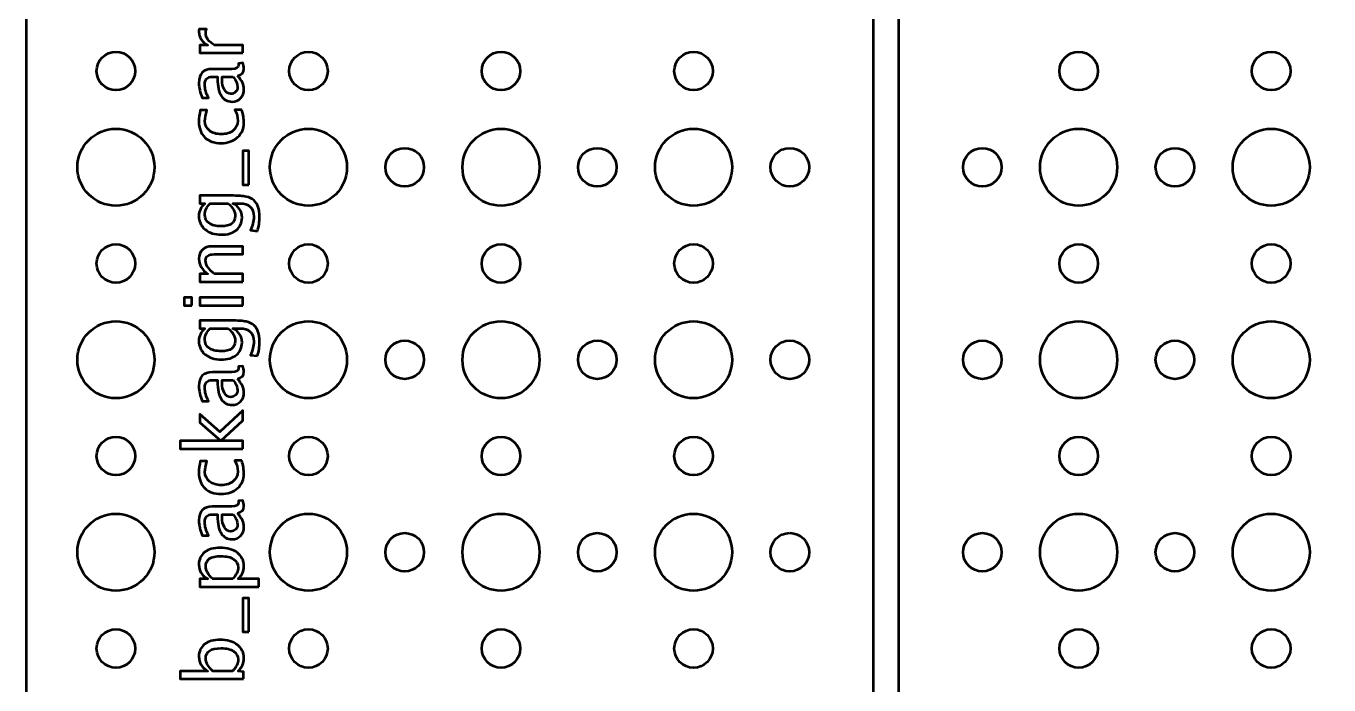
# Model space of a CAD drawing. Header units: centimetres. Extents: x -19.4 to 19.4, y -20.2 to 20.2.
# Drawn here: x -19.45 to -9.3, y -8.53 to -3.4 of the extents above; entities that cross this region are included whole.
import ezdxf

# ---------------------------------------------------------------- set-up
doc = ezdxf.new("R2010")
doc.units = ezdxf.units.CM
doc.header["$MEASUREMENT"] = 0
doc.layers.add('Layer 1', color=7, linetype='Continuous')

msp = doc.modelspace()

# ---------------------------------------------------------------- linework, layer by layer
at = {"layer": 'Layer 1', "lineweight": 53}
msp.add_lwpolyline([(-12.85, -18.00009), (-12.65, -18.00009), (-12.65, 17.99989), (-12.85, 17.99989), (-12.85, -18.00009)], close=True, dxfattribs=at)
for centre, major_axis in [((-18.75, -3.75), (0, 0.15)), ((-17.25, -3.75), (0, 0.15)), ((-15.75, -3.75), (0, 0.15)), ((-14.25, -3.75), (0, 0.15)), ((-11.25, -3.75), (0, 0.15)), ((-9.75, -3.75), (0, 0.15)), ((-18.74999, -4.50001), (0, 0.30001)), ((-17.24999, -4.50001), (0, 0.30001)), ((-15.74999, -4.50001), (0, 0.30001)), ((-14.24999, -4.50001), (0, 0.30001)), ((-11.24999, -4.50001), (0, 0.30001)), ((-9.74999, -4.50001), (0, 0.30001)), ((-16.5, -4.5), (0, 0.15)), ((-15, -4.5), (0, 0.15)), ((-13.5, -4.5), (0, 0.15)), ((-12, -4.5), (0, 0.15)), ((-10.5, -4.5), (0, 0.15)), ((-18.75, -5.25), (0, 0.15)), ((-17.25, -5.25), (0, 0.15)), ((-15.75, -5.25), (0, 0.15)), ((-14.25, -5.25), (0, 0.15)), ((-11.25, -5.25), (0, 0.15)), ((-9.75, -5.25), (0, 0.15)), ((-18.74999, -6.00001), (0, 0.30001)), ((-17.24999, -6.00001), (0, 0.30001)), ((-15.74999, -6.00001), (0, 0.30001)), ((-14.24999, -6.00001), (0, 0.30001)), ((-11.24999, -6.00001), (0, 0.30001)), ((-9.74999, -6.00001), (0, 0.30001)), ((-16.5, -6), (0, 0.15)), ((-15, -6), (0, 0.15)), ((-13.5, -6), (0, 0.15)), ((-12, -6), (0, 0.15)), ((-10.5, -6), (0, 0.15)), ((-18.75, -6.75), (0, 0.15)), ((-17.25, -6.75), (0, 0.15)), ((-15.75, -6.75), (0, 0.15)), ((-14.25, -6.75), (0, 0.15)), ((-11.25, -6.75), (0, 0.15)), ((-9.75, -6.75), (0, 0.15)), ((-18.74999, -7.50001), (0, 0.30001)), ((-17.24999, -7.50001), (0, 0.30001)), ((-15.74999, -7.50001), (0, 0.30001)), ((-14.24999, -7.50001), (0, 0.30001)), ((-11.24999, -7.50001), (0, 0.30001)), ((-9.74999, -7.50001), (0, 0.30001)), ((-16.5, -7.5), (0, 0.15)), ((-15, -7.5), (0, 0.15)), ((-13.5, -7.5), (0, 0.15)), ((-12, -7.5), (0, 0.15)), ((-10.5, -7.5), (0, 0.15)), ((-18.75, -8.25), (0, 0.15)), ((-17.25, -8.25), (0, 0.15)), ((-15.75, -8.25), (0, 0.15)), ((-14.25, -8.25), (0, 0.15)), ((-11.25, -8.25), (0, 0.15)), ((-9.75, -8.25), (0, 0.15))]:
    msp.add_ellipse(centre, major_axis=major_axis, ratio=1, dxfattribs=at)
msp.add_open_spline([(-18.95, -20.2), (-19.22614, -20.2), (-19.45, -19.97614), (-19.45, -19.7), (-19.45, -19.7), (-19.45, -19.7), (-19.45, 19.7), (-19.45, 19.7), (-19.45, 19.7), (-19.45, 19.97614), (-19.22614, 20.2), (-18.95, 20.2), (-18.95, 20.2), (-15.20782, 20.2), (-9.72204, 20.2), (-6.55, 20.2), (-6.55, 20.2), (-6.27386, 20.2), (-6.05, 19.97614), (-6.05, 19.7), (-6.05, 19.7), (-6.05, 19.7), (-6.05, 3.7), (-6.05, 3.7), (-6.05, 3.7), (-6.05, 3.7), (18.95, 3.7), (18.95, 3.7), (18.95, 3.7), (19.22614, 3.7), (19.45, 3.47614), (19.45, 3.2), (19.45, 3.2), (19.45, 3.2), (19.45, -3.2), (19.45, -3.2), (19.45, -3.2), (19.45, -3.47614), (19.22614, -3.7), (18.95, -3.7), (18.95, -3.7), (18.95, -3.7), (-6.05, -3.7), (-6.05, -3.7), (-6.05, -3.7), (-6.05, -3.7), (-6.05, -19.7), (-6.05, -19.7), (-6.05, -19.7), (-6.05, -19.97614), (-6.27386, -20.2), (-6.55, -20.2), (-6.55, -20.2), (-11.32775, -20.2), (-14.17225, -20.2), (-18.95, -20.2)], degree=3, knots=[0, 0, 0, 0, 0.06666667, 0.06666667, 0.06666667, 0.06666667, 0.13333333, 0.13333333, 0.13333333, 0.13333333, 0.2, 0.2, 0.2, 0.2, 0.26666667, 0.26666667, 0.26666667, 0.26666667, 0.33333333, 0.33333333, 0.33333333, 0.33333333, 0.4, 0.4, 0.4, 0.4, 0.46666667, 0.46666667, 0.46666667, 0.46666667, 0.53333333, 0.53333333, 0.53333333, 0.53333333, 0.6, 0.6, 0.6, 0.6, 0.66666667, 0.66666667, 0.66666667, 0.66666667, 0.73333333, 0.73333333, 0.73333333, 0.73333333, 0.8, 0.8, 0.8, 0.8, 0.86666667, 0.86666667, 0.86666667, 0.86666667, 1, 1, 1, 1], dxfattribs=at)
at = {"layer": 'Layer 1', "color": 5, "lineweight": 53}
for points, knots in [([(-17.75997, -3.60916), (-17.75997, -3.60916), (-18.09652, -3.60916), (-18.09652, -3.60916), (-18.09652, -3.60916), (-18.09652, -3.60916), (-18.09652, -3.54821), (-18.09652, -3.54821), (-18.09652, -3.54821), (-18.09652, -3.54821), (-18.03291, -3.54821), (-18.03291, -3.54821), (-18.03291, -3.54821), (-18.08001, -3.52397), (-18.10351, -3.48884), (-18.10351, -3.44269), (-18.10351, -3.44269), (-18.10351, -3.43645), (-18.10298, -3.42989), (-18.10192, -3.42311), (-18.10192, -3.42311), (-18.10192, -3.42311), (-18.04487, -3.42311), (-18.04487, -3.42311), (-18.04487, -3.42311), (-18.04837, -3.4337), (-18.05017, -3.44301), (-18.05017, -3.45105), (-18.05017, -3.45105), (-18.05017, -3.48979), (-18.02731, -3.52217), (-17.98148, -3.54821), (-17.98148, -3.54821), (-17.98148, -3.54821), (-17.75997, -3.54821), (-17.75997, -3.54821), (-17.75997, -3.54821), (-17.75997, -3.54821), (-17.75997, -3.60916), (-17.75997, -3.60916)], [0, 0, 0, 0, 0.09090909, 0.09090909, 0.09090909, 0.09090909, 0.18181818, 0.18181818, 0.18181818, 0.18181818, 0.27272727, 0.27272727, 0.27272727, 0.27272727, 0.36363636, 0.36363636, 0.36363636, 0.36363636, 0.45454545, 0.45454545, 0.45454545, 0.45454545, 0.54545455, 0.54545455, 0.54545455, 0.54545455, 0.63636364, 0.63636364, 0.63636364, 0.63636364, 0.72727273, 0.72727273, 0.72727273, 0.72727273, 0.81818182, 0.81818182, 0.81818182, 0.81818182, 1, 1, 1, 1]), ([(-17.80283, -3.78634), (-17.76918, -3.82296), (-17.75235, -3.8582), (-17.75235, -3.89207), (-17.75235, -3.89207), (-17.75235, -3.91989), (-17.76103, -3.94307), (-17.77849, -3.96138), (-17.77849, -3.96138), (-17.79595, -3.97979), (-17.81797, -3.989), (-17.84453, -3.989), (-17.84453, -3.989), (-17.88126, -3.989), (-17.90951, -3.97355), (-17.9292, -3.94264), (-17.9292, -3.94264), (-17.94888, -3.91175), (-17.95873, -3.86741), (-17.95873, -3.80962), (-17.95873, -3.80962), (-17.95873, -3.80962), (-17.95873, -3.79533), (-17.95873, -3.79533), (-17.95873, -3.79533), (-17.95873, -3.79533), (-17.99926, -3.79533), (-17.99926, -3.79533), (-17.99926, -3.79533), (-18.03831, -3.79533), (-18.05779, -3.81565), (-18.05779, -3.8564), (-18.05779, -3.8564), (-18.05779, -3.88794), (-18.04784, -3.92243), (-18.02794, -3.95979), (-18.02794, -3.95979), (-18.02794, -3.95979), (-18.07811, -3.95979), (-18.07811, -3.95979), (-18.07811, -3.95979), (-18.09504, -3.91873), (-18.10351, -3.88), (-18.10351, -3.8437), (-18.10351, -3.8437), (-18.10351, -3.80634), (-18.09504, -3.77872), (-18.078, -3.76104), (-18.078, -3.76104), (-18.06096, -3.74326), (-18.03471, -3.73437), (-17.99926, -3.73437), (-17.99926, -3.73437), (-17.99926, -3.73437), (-17.84718, -3.73437), (-17.84718, -3.73437), (-17.84718, -3.73437), (-17.81236, -3.73437), (-17.7949, -3.72369), (-17.7949, -3.7022), (-17.7949, -3.7022), (-17.7949, -3.69956), (-17.79532, -3.69564), (-17.79617, -3.69045), (-17.79617, -3.69045), (-17.79617, -3.69045), (-17.7623, -3.68611), (-17.7623, -3.68611), (-17.7623, -3.68611), (-17.75563, -3.69998), (-17.75235, -3.71522), (-17.75235, -3.73194), (-17.75235, -3.73194), (-17.75235, -3.76041), (-17.76918, -3.77851), (-17.80283, -3.78634)], [0, 0, 0, 0, 0.05, 0.05, 0.05, 0.05, 0.1, 0.1, 0.1, 0.1, 0.15, 0.15, 0.15, 0.15, 0.2, 0.2, 0.2, 0.2, 0.25, 0.25, 0.25, 0.25, 0.3, 0.3, 0.3, 0.3, 0.35, 0.35, 0.35, 0.35, 0.4, 0.4, 0.4, 0.4, 0.45, 0.45, 0.45, 0.45, 0.5, 0.5, 0.5, 0.5, 0.55, 0.55, 0.55, 0.55, 0.6, 0.6, 0.6, 0.6, 0.65, 0.65, 0.65, 0.65, 0.7, 0.7, 0.7, 0.7, 0.75, 0.75, 0.75, 0.75, 0.8, 0.8, 0.8, 0.8, 0.85, 0.85, 0.85, 0.85, 0.9, 0.9, 0.9, 0.9, 1, 1, 1, 1]), ([(-17.83606, -3.79533), (-17.83606, -3.79533), (-17.92253, -3.79533), (-17.92253, -3.79533), (-17.92253, -3.79533), (-17.92253, -3.79533), (-17.92317, -3.81491), (-17.92317, -3.81491), (-17.92317, -3.81491), (-17.92317, -3.84878), (-17.91692, -3.87609), (-17.90443, -3.89693), (-17.90443, -3.89693), (-17.89184, -3.91767), (-17.87522, -3.92804), (-17.85448, -3.92804), (-17.85448, -3.92804), (-17.83998, -3.92804), (-17.8277, -3.92285), (-17.81765, -3.9126), (-17.81765, -3.9126), (-17.8076, -3.90223), (-17.80252, -3.88963), (-17.80252, -3.87471), (-17.80252, -3.87471), (-17.80252, -3.84931), (-17.81373, -3.82285), (-17.83606, -3.79533)], [0, 0, 0, 0, 0.125, 0.125, 0.125, 0.125, 0.25, 0.25, 0.25, 0.25, 0.375, 0.375, 0.375, 0.375, 0.5, 0.5, 0.5, 0.5, 0.625, 0.625, 0.625, 0.625, 0.75, 0.75, 0.75, 0.75, 1, 1, 1, 1]), ([(-17.77013, -4.05135), (-17.75828, -4.09083), (-17.75235, -4.1249), (-17.75235, -4.15358), (-17.75235, -4.15358), (-17.75235, -4.19909), (-17.76918, -4.23677), (-17.80273, -4.26671), (-17.80273, -4.26671), (-17.83638, -4.29666), (-17.87882, -4.31169), (-17.92994, -4.31169), (-17.92994, -4.31169), (-17.98455, -4.31169), (-18.0272, -4.29687), (-18.05768, -4.26724), (-18.05768, -4.26724), (-18.08827, -4.23762), (-18.10351, -4.19624), (-18.10351, -4.14311), (-18.10351, -4.14311), (-18.10351, -4.11697), (-18.09991, -4.08754), (-18.09271, -4.05516), (-18.09271, -4.05516), (-18.09271, -4.05516), (-18.04128, -4.05516), (-18.04128, -4.05516), (-18.04128, -4.05516), (-18.05144, -4.08956), (-18.05652, -4.1176), (-18.05652, -4.13919), (-18.05652, -4.13919), (-18.05652, -4.17052), (-18.04477, -4.1956), (-18.02138, -4.21433), (-18.02138, -4.21433), (-17.99799, -4.23307), (-17.96677, -4.24247), (-17.92782, -4.24247), (-17.92782, -4.24247), (-17.89004, -4.24247), (-17.85956, -4.23275), (-17.83617, -4.21338), (-17.83617, -4.21338), (-17.81289, -4.19401), (-17.80125, -4.16872), (-17.80125, -4.13729), (-17.80125, -4.13729), (-17.80125, -4.10945), (-17.80844, -4.08088), (-17.82284, -4.05135), (-17.82284, -4.05135), (-17.82284, -4.05135), (-17.77013, -4.05135), (-17.77013, -4.05135)], [0, 0, 0, 0, 0.06666667, 0.06666667, 0.06666667, 0.06666667, 0.13333333, 0.13333333, 0.13333333, 0.13333333, 0.2, 0.2, 0.2, 0.2, 0.26666667, 0.26666667, 0.26666667, 0.26666667, 0.33333333, 0.33333333, 0.33333333, 0.33333333, 0.4, 0.4, 0.4, 0.4, 0.46666667, 0.46666667, 0.46666667, 0.46666667, 0.53333333, 0.53333333, 0.53333333, 0.53333333, 0.6, 0.6, 0.6, 0.6, 0.66666667, 0.66666667, 0.66666667, 0.66666667, 0.73333333, 0.73333333, 0.73333333, 0.73333333, 0.8, 0.8, 0.8, 0.8, 0.86666667, 0.86666667, 0.86666667, 0.86666667, 1, 1, 1, 1]), ([(-17.71425, -4.6368), (-17.71425, -4.6368), (-17.75997, -4.6368), (-17.75997, -4.6368), (-17.75997, -4.6368), (-17.75997, -4.6368), (-17.75997, -4.37265), (-17.75997, -4.37265), (-17.75997, -4.37265), (-17.75997, -4.37265), (-17.71425, -4.37265), (-17.71425, -4.37265), (-17.71425, -4.37265), (-17.71425, -4.37265), (-17.71425, -4.6368), (-17.71425, -4.6368)], [0, 0, 0, 0, 0.2, 0.2, 0.2, 0.2, 0.4, 0.4, 0.4, 0.4, 0.6, 0.6, 0.6, 0.6, 1, 1, 1, 1]), ([(-17.64821, -4.99716), (-17.64821, -4.99716), (-17.70091, -4.98996), (-17.70091, -4.98996), (-17.70091, -4.98996), (-17.6844, -4.95462), (-17.67615, -4.91959), (-17.67615, -4.88499), (-17.67615, -4.88499), (-17.67615, -4.8163), (-17.71256, -4.7819), (-17.78526, -4.7819), (-17.78526, -4.7819), (-17.78526, -4.7819), (-17.83818, -4.7819), (-17.83818, -4.7819), (-17.83818, -4.7819), (-17.81585, -4.79249), (-17.7986, -4.80752), (-17.78622, -4.8271), (-17.78622, -4.8271), (-17.77383, -4.84667), (-17.76759, -4.86848), (-17.76759, -4.8925), (-17.76759, -4.8925), (-17.76759, -4.93325), (-17.7822, -4.96552), (-17.81141, -4.98933), (-17.81141, -4.98933), (-17.84062, -5.01314), (-17.8802, -5.0251), (-17.93015, -5.0251), (-17.93015, -5.0251), (-17.98127, -5.0251), (-18.02297, -5.01155), (-18.05525, -4.98446), (-18.05525, -4.98446), (-18.08742, -4.95726), (-18.10351, -4.92224), (-18.10351, -4.87917), (-18.10351, -4.87917), (-18.10351, -4.84149), (-18.08827, -4.809), (-18.05768, -4.7819), (-18.05768, -4.7819), (-18.05768, -4.7819), (-18.09652, -4.7819), (-18.09652, -4.7819), (-18.09652, -4.7819), (-18.09652, -4.7819), (-18.09652, -4.72094), (-18.09652, -4.72094), (-18.09652, -4.72094), (-18.09652, -4.72094), (-17.85183, -4.72094), (-17.85183, -4.72094), (-17.85183, -4.72094), (-17.79923, -4.72094), (-17.76029, -4.7237), (-17.73499, -4.7292), (-17.73499, -4.7292), (-17.7097, -4.7346), (-17.68896, -4.74497), (-17.67287, -4.76), (-17.67287, -4.76), (-17.64461, -4.78667), (-17.63043, -4.82837), (-17.63043, -4.88499), (-17.63043, -4.88499), (-17.63043, -4.92383), (-17.63636, -4.96118), (-17.64821, -4.99716)], [0, 0, 0, 0, 0.05263158, 0.05263158, 0.05263158, 0.05263158, 0.10526316, 0.10526316, 0.10526316, 0.10526316, 0.15789474, 0.15789474, 0.15789474, 0.15789474, 0.21052632, 0.21052632, 0.21052632, 0.21052632, 0.26315789, 0.26315789, 0.26315789, 0.26315789, 0.31578947, 0.31578947, 0.31578947, 0.31578947, 0.36842105, 0.36842105, 0.36842105, 0.36842105, 0.42105263, 0.42105263, 0.42105263, 0.42105263, 0.47368421, 0.47368421, 0.47368421, 0.47368421, 0.52631579, 0.52631579, 0.52631579, 0.52631579, 0.57894737, 0.57894737, 0.57894737, 0.57894737, 0.63157895, 0.63157895, 0.63157895, 0.63157895, 0.68421053, 0.68421053, 0.68421053, 0.68421053, 0.73684211, 0.73684211, 0.73684211, 0.73684211, 0.78947368, 0.78947368, 0.78947368, 0.78947368, 0.84210526, 0.84210526, 0.84210526, 0.84210526, 0.89473684, 0.89473684, 0.89473684, 0.89473684, 1, 1, 1, 1]), ([(-17.87639, -4.7819), (-17.87639, -4.7819), (-18.01598, -4.7819), (-18.01598, -4.7819), (-18.01598, -4.7819), (-18.04382, -4.80879), (-18.05779, -4.8381), (-18.05779, -4.86975), (-18.05779, -4.86975), (-18.05779, -4.8979), (-18.04657, -4.91991), (-18.02402, -4.93579), (-18.02402, -4.93579), (-18.00159, -4.95177), (-17.97037, -4.95969), (-17.93057, -4.95969), (-17.93057, -4.95969), (-17.85744, -4.95969), (-17.82093, -4.93378), (-17.82093, -4.88181), (-17.82093, -4.88181), (-17.82093, -4.84646), (-17.83945, -4.81313), (-17.87639, -4.7819)], [0, 0, 0, 0, 0.14285714, 0.14285714, 0.14285714, 0.14285714, 0.28571429, 0.28571429, 0.28571429, 0.28571429, 0.42857143, 0.42857143, 0.42857143, 0.42857143, 0.57142857, 0.57142857, 0.57142857, 0.57142857, 0.71428571, 0.71428571, 0.71428571, 0.71428571, 1, 1, 1, 1]), ([(-17.75997, -5.39254), (-17.75997, -5.39254), (-18.09652, -5.39254), (-18.09652, -5.39254), (-18.09652, -5.39254), (-18.09652, -5.39254), (-18.09652, -5.33159), (-18.09652, -5.33159), (-18.09652, -5.33159), (-18.09652, -5.33159), (-18.03291, -5.33159), (-18.03291, -5.33159), (-18.03291, -5.33159), (-18.08001, -5.29931), (-18.10351, -5.25973), (-18.10351, -5.21295), (-18.10351, -5.21295), (-18.10351, -5.18353), (-18.0943, -5.16014), (-18.07578, -5.14289), (-18.07578, -5.14289), (-18.05736, -5.12564), (-18.03249, -5.11696), (-18.00138, -5.11696), (-18.00138, -5.11696), (-18.00138, -5.11696), (-17.75997, -5.11696), (-17.75997, -5.11696), (-17.75997, -5.11696), (-17.75997, -5.11696), (-17.75997, -5.17792), (-17.75997, -5.17792), (-17.75997, -5.17792), (-17.75997, -5.17792), (-17.98148, -5.17792), (-17.98148, -5.17792), (-17.98148, -5.17792), (-18.00646, -5.17792), (-18.02424, -5.18162), (-18.03482, -5.18893), (-18.03482, -5.18893), (-18.04551, -5.19633), (-18.0508, -5.20851), (-18.0508, -5.22554), (-18.0508, -5.22554), (-18.0508, -5.26301), (-18.02635, -5.29836), (-17.97746, -5.33159), (-17.97746, -5.33159), (-17.97746, -5.33159), (-17.75997, -5.33159), (-17.75997, -5.33159), (-17.75997, -5.33159), (-17.75997, -5.33159), (-17.75997, -5.39254), (-17.75997, -5.39254)], [0, 0, 0, 0, 0.06666667, 0.06666667, 0.06666667, 0.06666667, 0.13333333, 0.13333333, 0.13333333, 0.13333333, 0.2, 0.2, 0.2, 0.2, 0.26666667, 0.26666667, 0.26666667, 0.26666667, 0.33333333, 0.33333333, 0.33333333, 0.33333333, 0.4, 0.4, 0.4, 0.4, 0.46666667, 0.46666667, 0.46666667, 0.46666667, 0.53333333, 0.53333333, 0.53333333, 0.53333333, 0.6, 0.6, 0.6, 0.6, 0.66666667, 0.66666667, 0.66666667, 0.66666667, 0.73333333, 0.73333333, 0.73333333, 0.73333333, 0.8, 0.8, 0.8, 0.8, 0.86666667, 0.86666667, 0.86666667, 0.86666667, 1, 1, 1, 1]), ([(-18.15812, -5.57606), (-18.15812, -5.57606), (-18.21908, -5.57606), (-18.21908, -5.57606), (-18.21908, -5.57606), (-18.21908, -5.57606), (-18.21908, -5.51511), (-18.21908, -5.51511), (-18.21908, -5.51511), (-18.21908, -5.51511), (-18.15812, -5.51511), (-18.15812, -5.51511), (-18.15812, -5.51511), (-18.15812, -5.51511), (-18.15812, -5.57606), (-18.15812, -5.57606)], [0, 0, 0, 0, 0.2, 0.2, 0.2, 0.2, 0.4, 0.4, 0.4, 0.4, 0.6, 0.6, 0.6, 0.6, 1, 1, 1, 1]), ([(-17.75997, -5.57606), (-17.75997, -5.57606), (-18.09652, -5.57606), (-18.09652, -5.57606), (-18.09652, -5.57606), (-18.09652, -5.57606), (-18.09652, -5.51511), (-18.09652, -5.51511), (-18.09652, -5.51511), (-18.09652, -5.51511), (-17.75997, -5.51511), (-17.75997, -5.51511), (-17.75997, -5.51511), (-17.75997, -5.51511), (-17.75997, -5.57606), (-17.75997, -5.57606)], [0, 0, 0, 0, 0.2, 0.2, 0.2, 0.2, 0.4, 0.4, 0.4, 0.4, 0.6, 0.6, 0.6, 0.6, 1, 1, 1, 1]), ([(-17.64821, -5.9707), (-17.64821, -5.9707), (-17.70091, -5.9635), (-17.70091, -5.9635), (-17.70091, -5.9635), (-17.6844, -5.92816), (-17.67615, -5.89313), (-17.67615, -5.85853), (-17.67615, -5.85853), (-17.67615, -5.78984), (-17.71256, -5.75544), (-17.78526, -5.75544), (-17.78526, -5.75544), (-17.78526, -5.75544), (-17.83818, -5.75544), (-17.83818, -5.75544), (-17.83818, -5.75544), (-17.81585, -5.76603), (-17.7986, -5.78106), (-17.78622, -5.80064), (-17.78622, -5.80064), (-17.77383, -5.82021), (-17.76759, -5.84202), (-17.76759, -5.86604), (-17.76759, -5.86604), (-17.76759, -5.90679), (-17.7822, -5.93906), (-17.81141, -5.96287), (-17.81141, -5.96287), (-17.84062, -5.98668), (-17.8802, -5.99864), (-17.93015, -5.99864), (-17.93015, -5.99864), (-17.98127, -5.99864), (-18.02297, -5.98509), (-18.05525, -5.958), (-18.05525, -5.958), (-18.08742, -5.9308), (-18.10351, -5.89578), (-18.10351, -5.85271), (-18.10351, -5.85271), (-18.10351, -5.81503), (-18.08827, -5.78254), (-18.05768, -5.75544), (-18.05768, -5.75544), (-18.05768, -5.75544), (-18.09652, -5.75544), (-18.09652, -5.75544), (-18.09652, -5.75544), (-18.09652, -5.75544), (-18.09652, -5.69448), (-18.09652, -5.69448), (-18.09652, -5.69448), (-18.09652, -5.69448), (-17.85183, -5.69448), (-17.85183, -5.69448), (-17.85183, -5.69448), (-17.79923, -5.69448), (-17.76029, -5.69724), (-17.73499, -5.70274), (-17.73499, -5.70274), (-17.7097, -5.70814), (-17.68896, -5.71851), (-17.67287, -5.73354), (-17.67287, -5.73354), (-17.64461, -5.76021), (-17.63043, -5.80191), (-17.63043, -5.85853), (-17.63043, -5.85853), (-17.63043, -5.89737), (-17.63636, -5.93472), (-17.64821, -5.9707)], [0, 0, 0, 0, 0.05263158, 0.05263158, 0.05263158, 0.05263158, 0.10526316, 0.10526316, 0.10526316, 0.10526316, 0.15789474, 0.15789474, 0.15789474, 0.15789474, 0.21052632, 0.21052632, 0.21052632, 0.21052632, 0.26315789, 0.26315789, 0.26315789, 0.26315789, 0.31578947, 0.31578947, 0.31578947, 0.31578947, 0.36842105, 0.36842105, 0.36842105, 0.36842105, 0.42105263, 0.42105263, 0.42105263, 0.42105263, 0.47368421, 0.47368421, 0.47368421, 0.47368421, 0.52631579, 0.52631579, 0.52631579, 0.52631579, 0.57894737, 0.57894737, 0.57894737, 0.57894737, 0.63157895, 0.63157895, 0.63157895, 0.63157895, 0.68421053, 0.68421053, 0.68421053, 0.68421053, 0.73684211, 0.73684211, 0.73684211, 0.73684211, 0.78947368, 0.78947368, 0.78947368, 0.78947368, 0.84210526, 0.84210526, 0.84210526, 0.84210526, 0.89473684, 0.89473684, 0.89473684, 0.89473684, 1, 1, 1, 1]), ([(-17.87639, -5.75544), (-17.87639, -5.75544), (-18.01598, -5.75544), (-18.01598, -5.75544), (-18.01598, -5.75544), (-18.04382, -5.78233), (-18.05779, -5.81164), (-18.05779, -5.84329), (-18.05779, -5.84329), (-18.05779, -5.87144), (-18.04657, -5.89345), (-18.02402, -5.90933), (-18.02402, -5.90933), (-18.00159, -5.92531), (-17.97037, -5.93323), (-17.93057, -5.93323), (-17.93057, -5.93323), (-17.85744, -5.93323), (-17.82093, -5.90732), (-17.82093, -5.85535), (-17.82093, -5.85535), (-17.82093, -5.82), (-17.83945, -5.78667), (-17.87639, -5.75544)], [0, 0, 0, 0, 0.14285714, 0.14285714, 0.14285714, 0.14285714, 0.28571429, 0.28571429, 0.28571429, 0.28571429, 0.42857143, 0.42857143, 0.42857143, 0.42857143, 0.57142857, 0.57142857, 0.57142857, 0.57142857, 0.71428571, 0.71428571, 0.71428571, 0.71428571, 1, 1, 1, 1]), ([(-17.80283, -6.14915), (-17.76918, -6.18577), (-17.75235, -6.22101), (-17.75235, -6.25488), (-17.75235, -6.25488), (-17.75235, -6.2827), (-17.76103, -6.30588), (-17.77849, -6.32419), (-17.77849, -6.32419), (-17.79595, -6.3426), (-17.81797, -6.35181), (-17.84453, -6.35181), (-17.84453, -6.35181), (-17.88126, -6.35181), (-17.90951, -6.33636), (-17.9292, -6.30545), (-17.9292, -6.30545), (-17.94888, -6.27456), (-17.95873, -6.23022), (-17.95873, -6.17243), (-17.95873, -6.17243), (-17.95873, -6.17243), (-17.95873, -6.15814), (-17.95873, -6.15814), (-17.95873, -6.15814), (-17.95873, -6.15814), (-17.99926, -6.15814), (-17.99926, -6.15814), (-17.99926, -6.15814), (-18.03831, -6.15814), (-18.05779, -6.17846), (-18.05779, -6.21921), (-18.05779, -6.21921), (-18.05779, -6.25075), (-18.04784, -6.28524), (-18.02794, -6.3226), (-18.02794, -6.3226), (-18.02794, -6.3226), (-18.07811, -6.3226), (-18.07811, -6.3226), (-18.07811, -6.3226), (-18.09504, -6.28154), (-18.10351, -6.24281), (-18.10351, -6.20651), (-18.10351, -6.20651), (-18.10351, -6.16915), (-18.09504, -6.14153), (-18.078, -6.12385), (-18.078, -6.12385), (-18.06096, -6.10607), (-18.03471, -6.09718), (-17.99926, -6.09718), (-17.99926, -6.09718), (-17.99926, -6.09718), (-17.84718, -6.09718), (-17.84718, -6.09718), (-17.84718, -6.09718), (-17.81236, -6.09718), (-17.7949, -6.0865), (-17.7949, -6.06501), (-17.7949, -6.06501), (-17.7949, -6.06237), (-17.79532, -6.05845), (-17.79617, -6.05326), (-17.79617, -6.05326), (-17.79617, -6.05326), (-17.7623, -6.04892), (-17.7623, -6.04892), (-17.7623, -6.04892), (-17.75563, -6.06279), (-17.75235, -6.07803), (-17.75235, -6.09475), (-17.75235, -6.09475), (-17.75235, -6.12322), (-17.76918, -6.14132), (-17.80283, -6.14915)], [0, 0, 0, 0, 0.05, 0.05, 0.05, 0.05, 0.1, 0.1, 0.1, 0.1, 0.15, 0.15, 0.15, 0.15, 0.2, 0.2, 0.2, 0.2, 0.25, 0.25, 0.25, 0.25, 0.3, 0.3, 0.3, 0.3, 0.35, 0.35, 0.35, 0.35, 0.4, 0.4, 0.4, 0.4, 0.45, 0.45, 0.45, 0.45, 0.5, 0.5, 0.5, 0.5, 0.55, 0.55, 0.55, 0.55, 0.6, 0.6, 0.6, 0.6, 0.65, 0.65, 0.65, 0.65, 0.7, 0.7, 0.7, 0.7, 0.75, 0.75, 0.75, 0.75, 0.8, 0.8, 0.8, 0.8, 0.85, 0.85, 0.85, 0.85, 0.9, 0.9, 0.9, 0.9, 1, 1, 1, 1]), ([(-17.83606, -6.15814), (-17.83606, -6.15814), (-17.92253, -6.15814), (-17.92253, -6.15814), (-17.92253, -6.15814), (-17.92253, -6.15814), (-17.92317, -6.17772), (-17.92317, -6.17772), (-17.92317, -6.17772), (-17.92317, -6.21159), (-17.91692, -6.2389), (-17.90443, -6.25974), (-17.90443, -6.25974), (-17.89184, -6.28048), (-17.87522, -6.29085), (-17.85448, -6.29085), (-17.85448, -6.29085), (-17.83998, -6.29085), (-17.8277, -6.28566), (-17.81765, -6.27541), (-17.81765, -6.27541), (-17.8076, -6.26504), (-17.80252, -6.25244), (-17.80252, -6.23752), (-17.80252, -6.23752), (-17.80252, -6.21212), (-17.81373, -6.18566), (-17.83606, -6.15814)], [0, 0, 0, 0, 0.125, 0.125, 0.125, 0.125, 0.25, 0.25, 0.25, 0.25, 0.375, 0.375, 0.375, 0.375, 0.5, 0.5, 0.5, 0.5, 0.625, 0.625, 0.625, 0.625, 0.75, 0.75, 0.75, 0.75, 1, 1, 1, 1]), ([(-17.75997, -6.69375), (-17.75997, -6.69375), (-18.24956, -6.69375), (-18.24956, -6.69375), (-18.24956, -6.69375), (-18.24956, -6.69375), (-18.24956, -6.6328), (-18.24956, -6.6328), (-18.24956, -6.6328), (-18.24956, -6.6328), (-17.93322, -6.6328), (-17.93322, -6.6328), (-17.93322, -6.6328), (-17.93322, -6.6328), (-18.09652, -6.48992), (-18.09652, -6.48992), (-18.09652, -6.48992), (-18.09652, -6.48992), (-18.09652, -6.4241), (-18.09652, -6.4241), (-18.09652, -6.4241), (-18.09652, -6.4241), (-17.93946, -6.56062), (-17.93946, -6.56062), (-17.93946, -6.56062), (-17.93946, -6.56062), (-17.75997, -6.39552), (-17.75997, -6.39552), (-17.75997, -6.39552), (-17.75997, -6.39552), (-17.75997, -6.47405), (-17.75997, -6.47405), (-17.75997, -6.47405), (-17.75997, -6.47405), (-17.93258, -6.6328), (-17.93258, -6.6328), (-17.93258, -6.6328), (-17.93258, -6.6328), (-17.75997, -6.6328), (-17.75997, -6.6328), (-17.75997, -6.6328), (-17.75997, -6.6328), (-17.75997, -6.69375), (-17.75997, -6.69375)], [0, 0, 0, 0, 0.08333333, 0.08333333, 0.08333333, 0.08333333, 0.16666667, 0.16666667, 0.16666667, 0.16666667, 0.25, 0.25, 0.25, 0.25, 0.33333333, 0.33333333, 0.33333333, 0.33333333, 0.41666667, 0.41666667, 0.41666667, 0.41666667, 0.5, 0.5, 0.5, 0.5, 0.58333333, 0.58333333, 0.58333333, 0.58333333, 0.66666667, 0.66666667, 0.66666667, 0.66666667, 0.75, 0.75, 0.75, 0.75, 0.83333333, 0.83333333, 0.83333333, 0.83333333, 1, 1, 1, 1]), ([(-17.77013, -6.78531), (-17.75828, -6.82479), (-17.75235, -6.85886), (-17.75235, -6.88754), (-17.75235, -6.88754), (-17.75235, -6.93305), (-17.76918, -6.97073), (-17.80273, -7.00067), (-17.80273, -7.00067), (-17.83638, -7.03062), (-17.87882, -7.04565), (-17.92994, -7.04565), (-17.92994, -7.04565), (-17.98455, -7.04565), (-18.0272, -7.03083), (-18.05768, -7.0012), (-18.05768, -7.0012), (-18.08827, -6.97158), (-18.10351, -6.9302), (-18.10351, -6.87707), (-18.10351, -6.87707), (-18.10351, -6.85093), (-18.09991, -6.8215), (-18.09271, -6.78912), (-18.09271, -6.78912), (-18.09271, -6.78912), (-18.04128, -6.78912), (-18.04128, -6.78912), (-18.04128, -6.78912), (-18.05144, -6.82352), (-18.05652, -6.85156), (-18.05652, -6.87315), (-18.05652, -6.87315), (-18.05652, -6.90448), (-18.04477, -6.92956), (-18.02138, -6.94829), (-18.02138, -6.94829), (-17.99799, -6.96703), (-17.96677, -6.97643), (-17.92782, -6.97643), (-17.92782, -6.97643), (-17.89004, -6.97643), (-17.85956, -6.96671), (-17.83617, -6.94734), (-17.83617, -6.94734), (-17.81289, -6.92797), (-17.80125, -6.90268), (-17.80125, -6.87125), (-17.80125, -6.87125), (-17.80125, -6.84341), (-17.80844, -6.81484), (-17.82284, -6.78531), (-17.82284, -6.78531), (-17.82284, -6.78531), (-17.77013, -6.78531), (-17.77013, -6.78531)], [0, 0, 0, 0, 0.06666667, 0.06666667, 0.06666667, 0.06666667, 0.13333333, 0.13333333, 0.13333333, 0.13333333, 0.2, 0.2, 0.2, 0.2, 0.26666667, 0.26666667, 0.26666667, 0.26666667, 0.33333333, 0.33333333, 0.33333333, 0.33333333, 0.4, 0.4, 0.4, 0.4, 0.46666667, 0.46666667, 0.46666667, 0.46666667, 0.53333333, 0.53333333, 0.53333333, 0.53333333, 0.6, 0.6, 0.6, 0.6, 0.66666667, 0.66666667, 0.66666667, 0.66666667, 0.73333333, 0.73333333, 0.73333333, 0.73333333, 0.8, 0.8, 0.8, 0.8, 0.86666667, 0.86666667, 0.86666667, 0.86666667, 1, 1, 1, 1]), ([(-17.80283, -7.19616), (-17.76918, -7.23278), (-17.75235, -7.26802), (-17.75235, -7.30189), (-17.75235, -7.30189), (-17.75235, -7.32971), (-17.76103, -7.35289), (-17.77849, -7.3712), (-17.77849, -7.3712), (-17.79595, -7.38961), (-17.81797, -7.39882), (-17.84453, -7.39882), (-17.84453, -7.39882), (-17.88126, -7.39882), (-17.90951, -7.38337), (-17.9292, -7.35246), (-17.9292, -7.35246), (-17.94888, -7.32157), (-17.95873, -7.27723), (-17.95873, -7.21944), (-17.95873, -7.21944), (-17.95873, -7.21944), (-17.95873, -7.20515), (-17.95873, -7.20515), (-17.95873, -7.20515), (-17.95873, -7.20515), (-17.99926, -7.20515), (-17.99926, -7.20515), (-17.99926, -7.20515), (-18.03831, -7.20515), (-18.05779, -7.22547), (-18.05779, -7.26622), (-18.05779, -7.26622), (-18.05779, -7.29776), (-18.04784, -7.33225), (-18.02794, -7.36961), (-18.02794, -7.36961), (-18.02794, -7.36961), (-18.07811, -7.36961), (-18.07811, -7.36961), (-18.07811, -7.36961), (-18.09504, -7.32855), (-18.10351, -7.28982), (-18.10351, -7.25352), (-18.10351, -7.25352), (-18.10351, -7.21616), (-18.09504, -7.18854), (-18.078, -7.17086), (-18.078, -7.17086), (-18.06096, -7.15308), (-18.03471, -7.14419), (-17.99926, -7.14419), (-17.99926, -7.14419), (-17.99926, -7.14419), (-17.84718, -7.14419), (-17.84718, -7.14419), (-17.84718, -7.14419), (-17.81236, -7.14419), (-17.7949, -7.13351), (-17.7949, -7.11202), (-17.7949, -7.11202), (-17.7949, -7.10938), (-17.79532, -7.10546), (-17.79617, -7.10027), (-17.79617, -7.10027), (-17.79617, -7.10027), (-17.7623, -7.09593), (-17.7623, -7.09593), (-17.7623, -7.09593), (-17.75563, -7.1098), (-17.75235, -7.12504), (-17.75235, -7.14176), (-17.75235, -7.14176), (-17.75235, -7.17023), (-17.76918, -7.18833), (-17.80283, -7.19616)], [0, 0, 0, 0, 0.05, 0.05, 0.05, 0.05, 0.1, 0.1, 0.1, 0.1, 0.15, 0.15, 0.15, 0.15, 0.2, 0.2, 0.2, 0.2, 0.25, 0.25, 0.25, 0.25, 0.3, 0.3, 0.3, 0.3, 0.35, 0.35, 0.35, 0.35, 0.4, 0.4, 0.4, 0.4, 0.45, 0.45, 0.45, 0.45, 0.5, 0.5, 0.5, 0.5, 0.55, 0.55, 0.55, 0.55, 0.6, 0.6, 0.6, 0.6, 0.65, 0.65, 0.65, 0.65, 0.7, 0.7, 0.7, 0.7, 0.75, 0.75, 0.75, 0.75, 0.8, 0.8, 0.8, 0.8, 0.85, 0.85, 0.85, 0.85, 0.9, 0.9, 0.9, 0.9, 1, 1, 1, 1]), ([(-17.83606, -7.20515), (-17.83606, -7.20515), (-17.92253, -7.20515), (-17.92253, -7.20515), (-17.92253, -7.20515), (-17.92253, -7.20515), (-17.92317, -7.22473), (-17.92317, -7.22473), (-17.92317, -7.22473), (-17.92317, -7.2586), (-17.91692, -7.28591), (-17.90443, -7.30675), (-17.90443, -7.30675), (-17.89184, -7.32749), (-17.87522, -7.33786), (-17.85448, -7.33786), (-17.85448, -7.33786), (-17.83998, -7.33786), (-17.8277, -7.33267), (-17.81765, -7.32242), (-17.81765, -7.32242), (-17.8076, -7.31205), (-17.80252, -7.29945), (-17.80252, -7.28453), (-17.80252, -7.28453), (-17.80252, -7.25913), (-17.81373, -7.23267), (-17.83606, -7.20515)], [0, 0, 0, 0, 0.125, 0.125, 0.125, 0.125, 0.25, 0.25, 0.25, 0.25, 0.375, 0.375, 0.375, 0.375, 0.5, 0.5, 0.5, 0.5, 0.625, 0.625, 0.625, 0.625, 0.75, 0.75, 0.75, 0.75, 1, 1, 1, 1]), ([(-17.63741, -7.76923), (-17.63741, -7.76923), (-18.09652, -7.76923), (-18.09652, -7.76923), (-18.09652, -7.76923), (-18.09652, -7.76923), (-18.09652, -7.70828), (-18.09652, -7.70828), (-18.09652, -7.70828), (-18.09652, -7.70828), (-18.03291, -7.70828), (-18.03291, -7.70828), (-18.03291, -7.70828), (-18.08001, -7.6833), (-18.10351, -7.64573), (-18.10351, -7.59567), (-18.10351, -7.59567), (-18.10351, -7.55514), (-18.08879, -7.52328), (-18.05927, -7.5), (-18.05927, -7.5), (-18.02974, -7.47672), (-17.98942, -7.46507), (-17.9383, -7.46507), (-17.9383, -7.46507), (-17.88263, -7.46507), (-17.83765, -7.4783), (-17.80357, -7.50466), (-17.80357, -7.50466), (-17.76939, -7.53101), (-17.75235, -7.56572), (-17.75235, -7.60869), (-17.75235, -7.60869), (-17.75235, -7.64859), (-17.76759, -7.68182), (-17.79818, -7.70828), (-17.79818, -7.70828), (-17.79818, -7.70828), (-17.63741, -7.70828), (-17.63741, -7.70828), (-17.63741, -7.70828), (-17.63741, -7.70828), (-17.63741, -7.76923), (-17.63741, -7.76923)], [0, 0, 0, 0, 0.08333333, 0.08333333, 0.08333333, 0.08333333, 0.16666667, 0.16666667, 0.16666667, 0.16666667, 0.25, 0.25, 0.25, 0.25, 0.33333333, 0.33333333, 0.33333333, 0.33333333, 0.41666667, 0.41666667, 0.41666667, 0.41666667, 0.5, 0.5, 0.5, 0.5, 0.58333333, 0.58333333, 0.58333333, 0.58333333, 0.66666667, 0.66666667, 0.66666667, 0.66666667, 0.75, 0.75, 0.75, 0.75, 0.83333333, 0.83333333, 0.83333333, 0.83333333, 1, 1, 1, 1]), ([(-17.84019, -7.70828), (-17.81215, -7.67685), (-17.79807, -7.6469), (-17.79807, -7.61843), (-17.79807, -7.61843), (-17.79807, -7.59038), (-17.80982, -7.56869), (-17.83321, -7.55345), (-17.83321, -7.55345), (-17.8566, -7.5381), (-17.88951, -7.53048), (-17.93206, -7.53048), (-17.93206, -7.53048), (-18.0108, -7.53048), (-18.05017, -7.55651), (-18.05017, -7.60858), (-18.05017, -7.60858), (-18.05017, -7.64266), (-18.03175, -7.67589), (-17.99481, -7.70828), (-17.99481, -7.70828), (-17.99481, -7.70828), (-17.84019, -7.70828), (-17.84019, -7.70828)], [0, 0, 0, 0, 0.14285714, 0.14285714, 0.14285714, 0.14285714, 0.28571429, 0.28571429, 0.28571429, 0.28571429, 0.42857143, 0.42857143, 0.42857143, 0.42857143, 0.57142857, 0.57142857, 0.57142857, 0.57142857, 0.71428571, 0.71428571, 0.71428571, 0.71428571, 1, 1, 1, 1]), ([(-17.71425, -8.12102), (-17.71425, -8.12102), (-17.75997, -8.12102), (-17.75997, -8.12102), (-17.75997, -8.12102), (-17.75997, -8.12102), (-17.75997, -7.85687), (-17.75997, -7.85687), (-17.75997, -7.85687), (-17.75997, -7.85687), (-17.71425, -7.85687), (-17.71425, -7.85687), (-17.71425, -7.85687), (-17.71425, -7.85687), (-17.71425, -8.12102), (-17.71425, -8.12102)], [0, 0, 0, 0, 0.2, 0.2, 0.2, 0.2, 0.4, 0.4, 0.4, 0.4, 0.6, 0.6, 0.6, 0.6, 1, 1, 1, 1]), ([(-17.75616, -8.48635), (-17.75616, -8.48635), (-18.24956, -8.48635), (-18.24956, -8.48635), (-18.24956, -8.48635), (-18.24956, -8.48635), (-18.24956, -8.4254), (-18.24956, -8.4254), (-18.24956, -8.4254), (-18.24956, -8.4254), (-18.03291, -8.4254), (-18.03291, -8.4254), (-18.03291, -8.4254), (-18.08001, -8.40042), (-18.10351, -8.36285), (-18.10351, -8.31279), (-18.10351, -8.31279), (-18.10351, -8.27226), (-18.08879, -8.2404), (-18.05927, -8.21712), (-18.05927, -8.21712), (-18.02974, -8.19384), (-17.98942, -8.18219), (-17.9383, -8.18219), (-17.9383, -8.18219), (-17.88263, -8.18219), (-17.83765, -8.19542), (-17.80357, -8.22178), (-17.80357, -8.22178), (-17.76939, -8.24813), (-17.75235, -8.28284), (-17.75235, -8.32581), (-17.75235, -8.32581), (-17.75235, -8.36571), (-17.76759, -8.39894), (-17.79818, -8.4254), (-17.79818, -8.4254), (-17.79818, -8.4254), (-17.75616, -8.43281), (-17.75616, -8.43281), (-17.75616, -8.43281), (-17.75616, -8.43281), (-17.75616, -8.48635), (-17.75616, -8.48635)], [0, 0, 0, 0, 0.08333333, 0.08333333, 0.08333333, 0.08333333, 0.16666667, 0.16666667, 0.16666667, 0.16666667, 0.25, 0.25, 0.25, 0.25, 0.33333333, 0.33333333, 0.33333333, 0.33333333, 0.41666667, 0.41666667, 0.41666667, 0.41666667, 0.5, 0.5, 0.5, 0.5, 0.58333333, 0.58333333, 0.58333333, 0.58333333, 0.66666667, 0.66666667, 0.66666667, 0.66666667, 0.75, 0.75, 0.75, 0.75, 0.83333333, 0.83333333, 0.83333333, 0.83333333, 1, 1, 1, 1]), ([(-17.84019, -8.4254), (-17.81215, -8.39397), (-17.79807, -8.36402), (-17.79807, -8.33555), (-17.79807, -8.33555), (-17.79807, -8.3075), (-17.80982, -8.28581), (-17.83321, -8.27057), (-17.83321, -8.27057), (-17.8566, -8.25522), (-17.88951, -8.2476), (-17.93206, -8.2476), (-17.93206, -8.2476), (-18.0108, -8.2476), (-18.05017, -8.27363), (-18.05017, -8.3257), (-18.05017, -8.3257), (-18.05017, -8.35978), (-18.03175, -8.39301), (-17.99481, -8.4254), (-17.99481, -8.4254), (-17.99481, -8.4254), (-17.84019, -8.4254), (-17.84019, -8.4254)], [0, 0, 0, 0, 0.14285714, 0.14285714, 0.14285714, 0.14285714, 0.28571429, 0.28571429, 0.28571429, 0.28571429, 0.42857143, 0.42857143, 0.42857143, 0.42857143, 0.57142857, 0.57142857, 0.57142857, 0.57142857, 0.71428571, 0.71428571, 0.71428571, 0.71428571, 1, 1, 1, 1])]:
    msp.add_open_spline(points, degree=3, knots=knots, dxfattribs=at)

doc.saveas('drawing.dxf')
